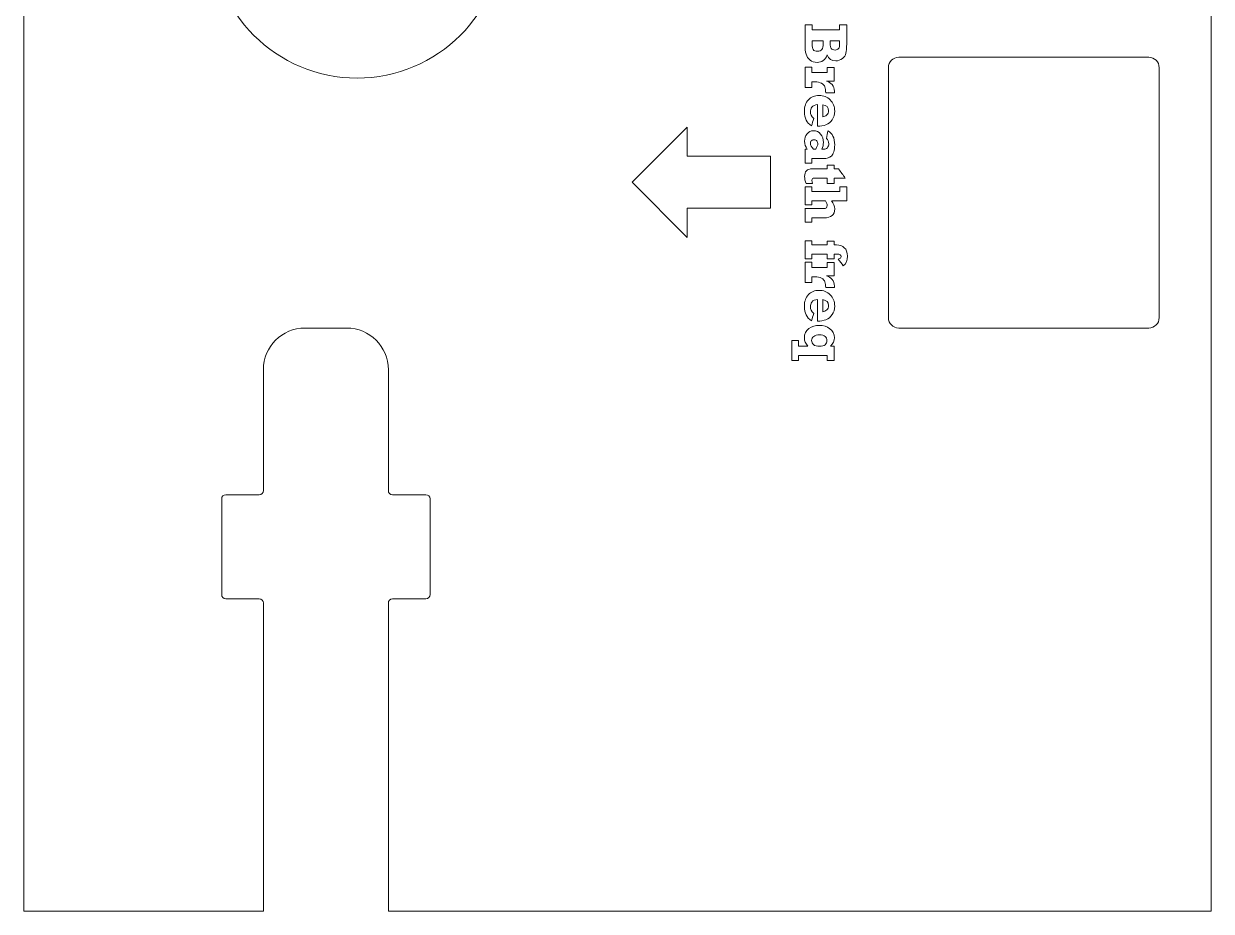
# Model space of a CAD drawing. Header units: millimetres. Extents: x 0 to 57, y -80 to 0.
# Drawn here: x 0 to 57, y -80 to -37.4 of the extents above; entities that cross this region are included whole.
import ezdxf

# ---------------------------------------------------------------- set-up
doc = ezdxf.new("R2010")
doc.units = ezdxf.units.MM
doc.layers.add('1', color=7, linetype='CONTINUOUS', true_color=0xffffff)

msp = doc.modelspace()

# ---------------------------------------------------------------- linework, layer by layer
at = {"layer": '1', "color": 163, "linetype": 'CONTINUOUS', "lineweight": 18}
for p, q in [((0, -2), (0, -80)), ((0, -2), (0, -80)), ((57, -80), (57, -2)), ((42, -39), (54, -39)), ((41.5, -51.5), (41.5, -39.5)), ((54.5, -39.5), (54.5, -51.5)), ((31.85, -42.35), (29.2, -45)), ((31.85, -43.75), (31.85, -42.35)), ((35.85, -43.75), (31.85, -43.75)), ((35.85, -46.25), (35.85, -43.75)), ((29.2, -45), (31.85, -47.65)), ((31.85, -46.25), (35.85, -46.25)), ((31.85, -47.65), (31.85, -46.25)), ((13.5, -52), (15.5, -52)), ((13.5, -52), (15.5, -52)), ((54, -52), (42, -52)), ((11.5, -59.8), (11.5, -54)), ((11.5, -59.8), (11.5, -54)), ((17.5, -54), (17.5, -59.8)), ((9.5, -64.8), (9.5, -60.2)), ((9.5, -64.8), (9.5, -60.2)), ((9.7, -60), (11.3, -60)), ((9.7, -60), (11.3, -60)), ((17.7, -60), (19.3, -60)), ((19.5, -60.2), (19.5, -64.8)), ((11.3, -65), (9.7, -65)), ((11.3, -65), (9.7, -65)), ((11.5, -80), (11.5, -65.2)), ((11.5, -80), (11.5, -65.2)), ((17.5, -65.2), (17.5, -80)), ((19.3, -65), (17.7, -65)), ((0, -80), (11.5, -80)), ((0, -80), (11.5, -80)), ((17.5, -80), (57, -80))]:
    msp.add_line(p, q, dxfattribs=at)
msp.add_circle((16, -33), 7, dxfattribs=at)
at = {"layer": '1', "color": 163, "linetype": 'CONTINUOUS', "lineweight": 18, "extrusion": (0, 0, -1)}
for centre, radius, start, end in [((-42, -39.5), 0.5, 0, 90), ((-54, -39.5), 0.5, 90, 180), ((-42, -51.5), 0.5, 270, 0), ((-54, -51.5), 0.5, 180, 270), ((-13.5, -54), 2, 0, 90), ((-13.5, -54), 2, 0, 90), ((-15.5, -54), 2, 90, 180), ((-9.7, -60.2), 0.2, 0, 90), ((-9.7, -60.2), 0.2, 0, 90), ((-19.3, -60.2), 0.2, 90, 180), ((-9.7, -64.8), 0.2, 270, 0), ((-9.7, -64.8), 0.2, 270, 0), ((-19.3, -64.8), 0.2, 180, 270)]:
    msp.add_arc(centre, radius, start, end, dxfattribs=at)
at = {"layer": '1', "color": 163, "linetype": 'CONTINUOUS', "lineweight": 18}
for centre, start, end in [((11.3, -59.8), 270, 0), ((11.3, -59.8), 270, 0), ((17.7, -59.8), 180, 270), ((11.3, -65.2), 0, 90), ((11.3, -65.2), 0, 90), ((17.7, -65.2), 90, 180)]:
    msp.add_arc(centre, 0.2, start, end, dxfattribs=at)
for points in [[(37.5, -38.355), (37.5, -38.051), (37.5, -37.746), (37.5, -37.442)], [(37.5, -37.442), (37.613, -37.442), (37.725, -37.442), (37.838, -37.442)], [(37.838, -37.442), (37.838, -37.524), (37.838, -37.606), (37.838, -37.688)], [(39.162, -37.688), (39.162, -37.606), (39.162, -37.524), (39.162, -37.442)], [(39.162, -37.442), (39.275, -37.442), (39.387, -37.442), (39.5, -37.442)], [(37.838, -37.688), (38.279, -37.688), (38.721, -37.688), (39.162, -37.688)], [(38.373, -38.209), (38.195, -38.209), (38.016, -38.209), (37.838, -38.209)], [(39.162, -38.209), (39.011, -38.209), (38.861, -38.209), (38.711, -38.209)], [(37.5, -40.459), (37.5, -40.132), (37.5, -39.806), (37.5, -39.48)], [(37.5, -39.48), (37.607, -39.48), (37.714, -39.48), (37.821, -39.48)], [(37.821, -39.48), (37.821, -39.565), (37.821, -39.651), (37.821, -39.737)], [(37.821, -39.737), (38.071, -39.737), (38.32, -39.737), (38.57, -39.737)], [(38.57, -39.737), (38.57, -39.656), (38.57, -39.576), (38.57, -39.495)], [(38.57, -39.495), (38.677, -39.495), (38.784, -39.495), (38.892, -39.495)], [(38.892, -39.495), (38.892, -39.711), (38.892, -39.928), (38.892, -40.144)], [(37.821, -40.459), (37.714, -40.459), (37.607, -40.459), (37.5, -40.459)], [(37.821, -40.181), (37.821, -40.274), (37.821, -40.366), (37.821, -40.459)], [(38.892, -40.144), (38.774, -40.144), (38.656, -40.144), (38.538, -40.144)], [(38.912, -40.7), (38.772, -40.7), (38.632, -40.7), (38.492, -40.7)], [(38.104, -42.309), (38.104, -41.963), (38.104, -41.618), (38.104, -41.272)], [(38.351, -41.279), (38.351, -41.474), (38.351, -41.668), (38.351, -41.862)], [(37.756, -41.625), (37.756, -41.731), (37.811, -41.839), (37.92, -41.947)], [(37.92, -41.947), (37.883, -42.062), (37.846, -42.177), (37.809, -42.292)], [(38.532, -42.894), (38.554, -42.775), (38.575, -42.655), (38.597, -42.536)], [(37.5, -44.083), (37.5, -43.86), (37.5, -43.638), (37.5, -43.415)], [(37.5, -43.415), (37.536, -43.415), (37.573, -43.415), (37.609, -43.415)], [(37.821, -43.859), (37.821, -43.934), (37.821, -44.008), (37.821, -44.083)], [(37.901, -43.415), (37.939, -43.415), (37.977, -43.415), (38.015, -43.415)], [(37.821, -44.083), (37.714, -44.083), (37.607, -44.083), (37.5, -44.083)], [(38.57, -44.358), (38.57, -44.299), (38.57, -44.24), (38.57, -44.181)], [(38.57, -44.181), (38.677, -44.181), (38.784, -44.181), (38.892, -44.181)], [(38.892, -44.181), (38.892, -44.24), (38.892, -44.299), (38.892, -44.358)], [(38.892, -44.358), (38.965, -44.358), (39.037, -44.358), (39.11, -44.358)], [(39.11, -44.358), (39.217, -44.506), (39.323, -44.654), (39.429, -44.802)], [(38.57, -45.058), (38.57, -44.973), (38.57, -44.888), (38.57, -44.802)], [(39.429, -44.802), (39.25, -44.802), (39.071, -44.802), (38.892, -44.802)], [(38.892, -44.802), (38.892, -44.888), (38.892, -44.973), (38.892, -45.058)], [(37.5, -46.085), (37.5, -45.796), (37.5, -45.508), (37.5, -45.219)], [(37.5, -45.219), (37.607, -45.219), (37.714, -45.219), (37.821, -45.219)], [(37.858, -45.058), (37.755, -45.058), (37.653, -45.058), (37.55, -45.058)], [(37.821, -45.219), (37.821, -45.294), (37.821, -45.369), (37.821, -45.443)], [(37.821, -45.443), (38.274, -45.443), (38.726, -45.443), (39.179, -45.443)], [(38.892, -45.058), (38.784, -45.058), (38.677, -45.058), (38.57, -45.058)], [(39.179, -45.443), (39.179, -45.369), (39.179, -45.294), (39.179, -45.219)], [(39.179, -45.219), (39.286, -45.219), (39.393, -45.219), (39.5, -45.219)], [(39.5, -45.219), (39.5, -45.442), (39.5, -45.664), (39.5, -45.887)], [(37.821, -46.085), (37.714, -46.085), (37.607, -46.085), (37.5, -46.085)], [(38.477, -45.887), (38.258, -45.887), (38.039, -45.887), (37.821, -45.887)], [(37.821, -45.887), (37.821, -45.953), (37.821, -46.019), (37.821, -46.085)], [(39.5, -45.887), (39.26, -45.887), (39.02, -45.887), (38.78, -45.887)], [(37.5, -46.913), (37.5, -46.697), (37.5, -46.481), (37.5, -46.265)], [(37.821, -46.709), (37.821, -46.777), (37.821, -46.845), (37.821, -46.913)], [(37.821, -46.913), (37.714, -46.913), (37.607, -46.913), (37.5, -46.913)], [(37.5, -48.671), (37.5, -48.383), (37.5, -48.095), (37.5, -47.807)], [(37.5, -47.807), (37.607, -47.807), (37.714, -47.807), (37.821, -47.807)], [(37.821, -47.807), (37.821, -47.874), (37.821, -47.941), (37.821, -48.008)], [(38.57, -48.008), (38.57, -47.946), (38.57, -47.884), (38.57, -47.821)], [(38.57, -47.821), (38.677, -47.821), (38.784, -47.821), (38.892, -47.821)], [(38.892, -47.821), (38.892, -47.884), (38.892, -47.946), (38.892, -48.008)], [(37.821, -48.008), (38.071, -48.008), (38.32, -48.008), (38.57, -48.008)], [(37.821, -48.671), (37.714, -48.671), (37.607, -48.671), (37.5, -48.671)], [(37.5, -49.816), (37.5, -49.49), (37.5, -49.163), (37.5, -48.837)], [(37.5, -48.837), (37.607, -48.837), (37.714, -48.837), (37.821, -48.837)], [(38.57, -48.453), (38.32, -48.453), (38.071, -48.453), (37.821, -48.453)], [(37.821, -48.453), (37.821, -48.526), (37.821, -48.598), (37.821, -48.671)], [(37.821, -48.837), (37.821, -48.922), (37.821, -49.008), (37.821, -49.094)], [(38.57, -48.671), (38.57, -48.598), (38.57, -48.526), (38.57, -48.453)], [(38.892, -48.671), (38.784, -48.671), (38.677, -48.671), (38.57, -48.671)], [(38.57, -49.094), (38.57, -49.013), (38.57, -48.933), (38.57, -48.852)], [(38.57, -48.852), (38.677, -48.852), (38.784, -48.852), (38.892, -48.852)], [(38.892, -48.453), (38.892, -48.526), (38.892, -48.598), (38.892, -48.671)], [(38.892, -48.852), (38.892, -49.069), (38.892, -49.285), (38.892, -49.501)], [(39.339, -49.014), (39.255, -48.906), (39.171, -48.799), (39.087, -48.692)], [(37.821, -49.094), (38.071, -49.094), (38.32, -49.094), (38.57, -49.094)], [(37.821, -49.538), (37.821, -49.631), (37.821, -49.723), (37.821, -49.816)], [(38.892, -49.501), (38.774, -49.501), (38.656, -49.501), (38.538, -49.501)], [(37.821, -49.816), (37.714, -49.816), (37.607, -49.816), (37.5, -49.816)], [(38.912, -50.058), (38.772, -50.058), (38.632, -50.058), (38.492, -50.058)], [(38.104, -51.666), (38.104, -51.321), (38.104, -50.975), (38.104, -50.63)], [(38.351, -50.637), (38.351, -50.831), (38.351, -51.025), (38.351, -51.219)], [(37.756, -50.982), (37.756, -51.089), (37.811, -51.196), (37.92, -51.304)], [(37.92, -51.304), (37.883, -51.419), (37.846, -51.534), (37.809, -51.649)], [(36.872, -53.558), (36.872, -53.239), (36.872, -52.92), (36.872, -52.601)], [(36.872, -52.601), (36.979, -52.601), (37.085, -52.601), (37.192, -52.601)], [(37.192, -52.601), (37.192, -52.692), (37.192, -52.783), (37.192, -52.874)], [(37.192, -52.874), (37.342, -52.874), (37.492, -52.874), (37.642, -52.874)], [(38.718, -52.874), (38.776, -52.874), (38.834, -52.874), (38.892, -52.874)], [(38.892, -52.874), (38.892, -53.102), (38.892, -53.33), (38.892, -53.558)], [(37.192, -53.558), (37.085, -53.558), (36.979, -53.558), (36.872, -53.558)], [(38.57, -53.318), (38.111, -53.318), (37.651, -53.318), (37.192, -53.318)], [(37.192, -53.318), (37.192, -53.398), (37.192, -53.478), (37.192, -53.558)], [(38.57, -53.558), (38.57, -53.478), (38.57, -53.398), (38.57, -53.318)], [(38.892, -53.558), (38.784, -53.558), (38.677, -53.558), (38.57, -53.558)]]:
    msp.add_open_spline(points, degree=3, dxfattribs=at)
for points, knots in [([(39.5, -37.442), (39.5, -37.746), (39.5, -38.051), (39.5, -38.557), (39.488, -38.708), (39.442, -38.905), (39.384, -38.99), (39.203, -39.134), (39.097, -39.17), (38.781, -39.17), (38.643, -39.076), (38.562, -38.889)], [0, 0, 0, 0, 0.245953, 0.245953, 0.409292, 0.409292, 0.572832, 0.572832, 0.736847, 0.736847, 1, 1, 1, 1]), ([(38.562, -38.889), (38.473, -39.128), (38.314, -39.248), (37.951, -39.248), (37.838, -39.211), (37.649, -39.062), (37.585, -38.966), (37.517, -38.731), (37.5, -38.567), (37.5, -38.355)], [0, 0, 0, 0, 0.365555, 0.365555, 0.576651, 0.576651, 0.787746, 0.787746, 1, 1, 1, 1]), ([(37.838, -38.209), (37.838, -38.257), (37.838, -38.306), (37.838, -38.488), (37.857, -38.581), (37.934, -38.687), (38.001, -38.713), (38.2, -38.713), (38.271, -38.685), (38.352, -38.57), (38.372, -38.48), (38.373, -38.306), (38.373, -38.257), (38.373, -38.209)], [0, 0, 0, 0, 0.074916, 0.074916, 0.279006, 0.279006, 0.483096, 0.483096, 0.698588, 0.698588, 0.915043, 0.915043, 1, 1, 1, 1]), ([(38.711, -38.209), (38.711, -38.257), (38.711, -38.306), (38.711, -38.457), (38.728, -38.532), (38.797, -38.627), (38.858, -38.651), (39.024, -38.651), (39.08, -38.628), (39.113, -38.582)], [0, 0, 0, 0, 0.14287, 0.14287, 0.439116, 0.439116, 0.733172, 0.733172, 1, 1, 1, 1]), ([(39.113, -38.582), (39.146, -38.535), (39.162, -38.454), (39.162, -38.295), (39.162, -38.252), (39.162, -38.209)], [0, 0, 0, 0, 0.728814, 0.728814, 1, 1, 1, 1]), ([(38.492, -40.7), (38.492, -40.588), (38.48, -40.496), (38.429, -40.355), (38.375, -40.296), (38.206, -40.204), (38.107, -40.181), (37.935, -40.181), (37.878, -40.181), (37.821, -40.181)], [0, 0, 0, 0, 0.288512, 0.288512, 0.574397, 0.574397, 0.858874, 0.858874, 1, 1, 1, 1]), ([(38.538, -40.144), (38.64, -40.169), (38.728, -40.225), (38.876, -40.403), (38.913, -40.507), (38.913, -40.649), (38.913, -40.672), (38.912, -40.7)], [0, 0, 0, 0, 0.461051, 0.461051, 0.921832, 0.921832, 1, 1, 1, 1]), ([(37.809, -42.292), (37.582, -42.147), (37.468, -41.921), (37.468, -41.368), (37.533, -41.176), (37.792, -40.901), (37.962, -40.832), (38.388, -40.832), (38.567, -40.904), (38.855, -41.187), (38.926, -41.368), (38.926, -41.746), (38.886, -41.884), (38.725, -42.116), (38.625, -42.197), (38.385, -42.286), (38.252, -42.309), (38.104, -42.309)], [0, 0, 0, 0, 0.16721, 0.16721, 0.30045, 0.30045, 0.433691, 0.433691, 0.569317, 0.569317, 0.704943, 0.704943, 0.803246, 0.803246, 0.90155, 0.90155, 1, 1, 1, 1]), ([(38.104, -41.272), (37.977, -41.279), (37.888, -41.319), (37.782, -41.466), (37.756, -41.543), (37.756, -41.625)], [0, 0, 0, 0, 0.5, 0.5, 1, 1, 1, 1]), ([(38.351, -41.862), (38.429, -41.852), (38.495, -41.821), (38.604, -41.72), (38.631, -41.652), (38.631, -41.401), (38.538, -41.306), (38.351, -41.279)], [0, 0, 0, 0, 0.25776, 0.25776, 0.516904, 0.516904, 1, 1, 1, 1]), ([(37.609, -43.415), (37.523, -43.295), (37.48, -43.168), (37.48, -42.897), (37.519, -42.778), (37.676, -42.577), (37.782, -42.527), (38.047, -42.527), (38.159, -42.58), (38.339, -42.791), (38.384, -42.927), (38.384, -43.187), (38.361, -43.294), (38.314, -43.415)], [0, 0, 0, 0, 0.174231, 0.174231, 0.354811, 0.354811, 0.535391, 0.535391, 0.717445, 0.717445, 0.898962, 0.898962, 1, 1, 1, 1]), ([(38.597, -42.536), (38.816, -42.639), (38.926, -42.864), (38.926, -43.345), (38.911, -43.456), (38.851, -43.632), (38.812, -43.698), (38.716, -43.784), (38.664, -43.814), (38.549, -43.85), (38.457, -43.859), (38.159, -43.859), (37.99, -43.859), (37.821, -43.859)], [0, 0, 0, 0, 0.327502, 0.327502, 0.454524, 0.454524, 0.580852, 0.580852, 0.70718, 0.70718, 0.833508, 0.833508, 1, 1, 1, 1]), ([(38.015, -43.415), (38.082, -43.307), (38.115, -43.221), (38.115, -43.106), (38.101, -43.06), (38.041, -42.977), (37.998, -42.956), (37.89, -42.956), (37.847, -42.973), (37.774, -43.04), (37.756, -43.083), (37.756, -43.218), (37.804, -43.311), (37.901, -43.415)], [0, 0, 0, 0, 0.191906, 0.191906, 0.343496, 0.343496, 0.496023, 0.496023, 0.63535, 0.63535, 0.776834, 0.776834, 1, 1, 1, 1]), ([(38.314, -43.415), (38.342, -43.415), (38.37, -43.415), (38.47, -43.415), (38.528, -43.391), (38.619, -43.294), (38.642, -43.23), (38.642, -43.05), (38.605, -42.965), (38.532, -42.894)], [0, 0, 0, 0, 0.109958, 0.109958, 0.383462, 0.383462, 0.658504, 0.658504, 1, 1, 1, 1]), ([(37.55, -45.058), (37.503, -44.944), (37.48, -44.832), (37.48, -44.48), (37.601, -44.358), (38.085, -44.358), (38.327, -44.358), (38.57, -44.358)], [0, 0, 0, 0, 0.183432, 0.183432, 0.590958, 0.590958, 1, 1, 1, 1]), ([(37.858, -44.823), (37.839, -44.837), (37.829, -44.869), (37.829, -44.96), (37.839, -45.007), (37.858, -45.058)], [0, 0, 0, 0, 0.547619, 0.547619, 1, 1, 1, 1]), ([(38.57, -44.802), (38.369, -44.802), (38.168, -44.802), (37.913, -44.802), (37.876, -44.809), (37.858, -44.823)], [0, 0, 0, 0, 0.784961, 0.784961, 1, 1, 1, 1]), ([(38.78, -45.887), (38.877, -46.026), (38.926, -46.158), (38.926, -46.567), (38.755, -46.709), (38.216, -46.709), (38.018, -46.709), (37.821, -46.709)], [0, 0, 0, 0, 0.215768, 0.215768, 0.713258, 0.713258, 1, 1, 1, 1]), ([(38.527, -46.23), (38.551, -46.206), (38.564, -46.171), (38.564, -46.058), (38.535, -45.978), (38.477, -45.887)], [0, 0, 0, 0, 0.414286, 0.414286, 1, 1, 1, 1]), ([(37.5, -46.265), (37.798, -46.265), (38.095, -46.265), (38.458, -46.265), (38.503, -46.253), (38.527, -46.23)], [0, 0, 0, 0, 0.820208, 0.820208, 1, 1, 1, 1]), ([(38.892, -48.008), (38.934, -48.008), (38.977, -48.008), (39.166, -48.008), (39.289, -48.054), (39.486, -48.235), (39.535, -48.37), (39.535, -48.767), (39.469, -48.921), (39.339, -49.014)], [0, 0, 0, 0, 0.083123, 0.083123, 0.369319, 0.369319, 0.654668, 0.654668, 1, 1, 1, 1]), ([(39.087, -48.692), (39.187, -48.663), (39.237, -48.622), (39.237, -48.491), (39.173, -48.453), (38.993, -48.453), (38.943, -48.453), (38.892, -48.453)], [0, 0, 0, 0, 0.335252, 0.335252, 0.81131, 0.81131, 1, 1, 1, 1]), ([(38.492, -50.058), (38.492, -49.945), (38.48, -49.854), (38.429, -49.712), (38.375, -49.653), (38.206, -49.562), (38.107, -49.538), (37.935, -49.538), (37.878, -49.538), (37.821, -49.538)], [0, 0, 0, 0, 0.288512, 0.288512, 0.574397, 0.574397, 0.858874, 0.858874, 1, 1, 1, 1]), ([(38.538, -49.501), (38.64, -49.526), (38.728, -49.583), (38.876, -49.76), (38.913, -49.865), (38.913, -50.006), (38.913, -50.03), (38.912, -50.058)], [0, 0, 0, 0, 0.461051, 0.461051, 0.921832, 0.921832, 1, 1, 1, 1]), ([(37.809, -51.649), (37.582, -51.504), (37.468, -51.278), (37.468, -50.725), (37.533, -50.534), (37.792, -50.259), (37.962, -50.19), (38.388, -50.19), (38.567, -50.261), (38.855, -50.544), (38.926, -50.725), (38.926, -51.104), (38.886, -51.241), (38.725, -51.473), (38.625, -51.554), (38.385, -51.644), (38.252, -51.666), (38.104, -51.666)], [0, 0, 0, 0, 0.16721, 0.16721, 0.30045, 0.30045, 0.433691, 0.433691, 0.569317, 0.569317, 0.704943, 0.704943, 0.803246, 0.803246, 0.90155, 0.90155, 1, 1, 1, 1]), ([(38.104, -50.63), (37.977, -50.636), (37.888, -50.677), (37.782, -50.823), (37.756, -50.9), (37.756, -50.982)], [0, 0, 0, 0, 0.5, 0.5, 1, 1, 1, 1]), ([(38.351, -51.219), (38.429, -51.209), (38.495, -51.178), (38.604, -51.078), (38.631, -51.009), (38.631, -50.759), (38.538, -50.664), (38.351, -50.637)], [0, 0, 0, 0, 0.25776, 0.25776, 0.516904, 0.516904, 1, 1, 1, 1]), ([(37.642, -52.874), (37.526, -52.754), (37.468, -52.619), (37.468, -52.278), (37.54, -52.13), (37.828, -51.923), (37.996, -51.872), (38.383, -51.872), (38.553, -51.925), (38.841, -52.14), (38.913, -52.283), (38.913, -52.613), (38.848, -52.75), (38.718, -52.874)], [0, 0, 0, 0, 0.139113, 0.139113, 0.315623, 0.315623, 0.492569, 0.492569, 0.671498, 0.671498, 0.849997, 0.849997, 1, 1, 1, 1]), ([(38.464, -52.403), (38.403, -52.353), (38.315, -52.328), (38.078, -52.328), (37.984, -52.351), (37.85, -52.447), (37.817, -52.514), (37.817, -52.673), (37.847, -52.739), (37.909, -52.794)], [0, 0, 0, 0, 0.249486, 0.249486, 0.509415, 0.509415, 0.767967, 0.767967, 1, 1, 1, 1]), ([(37.909, -52.794), (37.971, -52.849), (38.068, -52.877), (38.315, -52.877), (38.402, -52.851), (38.524, -52.75), (38.555, -52.684), (38.555, -52.52), (38.525, -52.453), (38.464, -52.403)], [0, 0, 0, 0, 0.280046, 0.280046, 0.518143, 0.518143, 0.757486, 0.757486, 1, 1, 1, 1])]:
    msp.add_open_spline(points, degree=3, knots=knots, dxfattribs=at)

doc.saveas('drawing.dxf')
